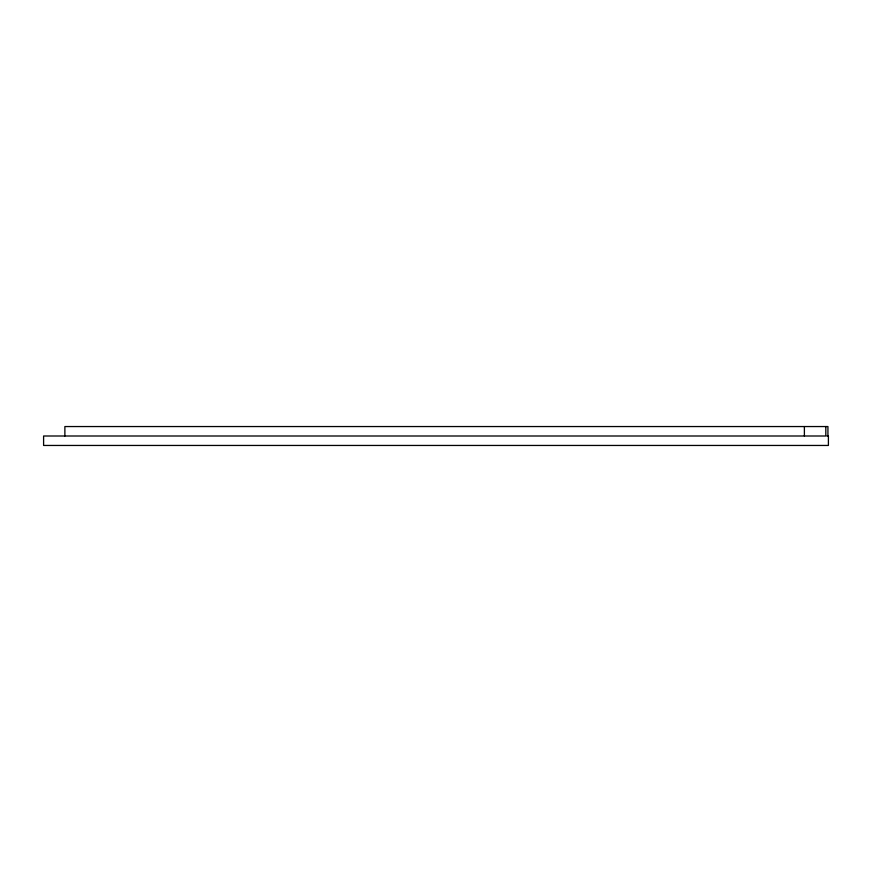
<?xml version="1.0" encoding="UTF-8"?>
<svg xmlns="http://www.w3.org/2000/svg" width="872" height="872" viewBox="0 0 872 872"><rect width="100%" height="100%" fill="white"/><g stroke="black" fill="none" stroke-linecap="round" stroke-linejoin="round"><path stroke-width="1.31" d="M826.928 436L828.4 436L828.4 445.45L43.6 445.45L43.6 436L825.817 436L825.817 426.55M827.931 436L827.931 426.55L64.877 426.55L64.877 436M804.387 426.55L804.387 436"/></g></svg>
